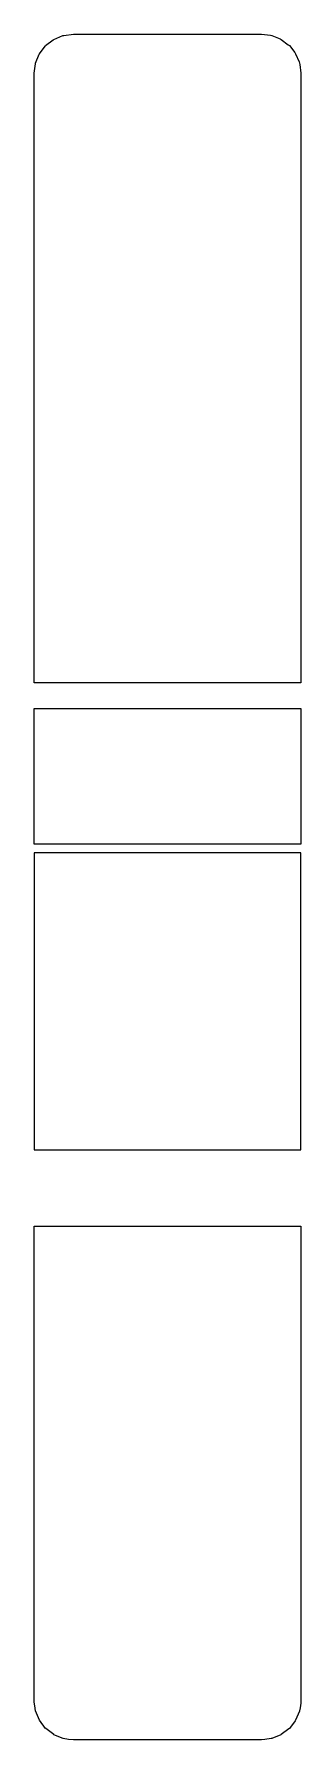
# Model space of a CAD drawing. Header units: metres. Extents: x 2.4 to 16, y -16 to 71.
import ezdxf

# ---------------------------------------------------------------- set-up
doc = ezdxf.new("R2010")
doc.units = ezdxf.units.M

msp = doc.modelspace()

# ---------------------------------------------------------------- linework, layer by layer
for p, q in [((2.986, 70.414), (3.379, 70.716)), ((3.379, 70.716), (3.4, 70.732)), ((3.4, 70.732), (3.858, 70.922)), ((3.858, 70.922), (3.882, 70.932)), ((3.882, 70.932), (3.908, 70.935)), ((3.908, 70.935), (4.4, 71)), ((4.4, 71), (8.916, 71)), ((8.916, 71), (13.475, 71)), ((13.475, 71), (14, 71)), ((14, 71), (14.449, 70.941)), ((14.449, 70.941), (14.518, 70.932)), ((14.518, 70.932), (14.936, 70.759)), ((14.936, 70.759), (15, 70.732)), ((15, 70.732), (15.359, 70.456)), ((2.468, 69.518), (2.658, 69.976)), ((2.658, 69.976), (2.668, 70)), ((2.668, 70), (2.97, 70.393)), ((2.97, 70.393), (2.986, 70.414)), ((15.359, 70.456), (15.414, 70.414)), ((15.414, 70.414), (15.69, 70.055)), ((15.69, 70.055), (15.732, 70)), ((15.732, 70), (15.905, 69.582)), ((2.4, 69), (2.465, 69.492)), ((2.4, 64.324), (2.4, 69)), ((2.465, 69.492), (2.468, 69.518)), ((15.905, 69.582), (15.932, 69.518)), ((15.932, 69.518), (15.941, 69.449)), ((15.941, 69.449), (16, 69)), ((16, 69), (16, 64.423)), ((16, 64.423), (16, 63.66)), ((2.4, 63.926), (2.4, 64.324)), ((2.4, 63.478), (2.4, 63.926)), ((16, 63.66), (16, 62.843)), ((16, 63.66), (16, 63.66)), ((2.4, 63.022), (2.4, 63.478)), ((2.4, 54.021), (2.4, 63.022)), ((16, 62.843), (16, 62.048)), ((16, 62.048), (16, 55.107)), ((16, 55.107), (16, 54.612)), ((2.4, 53.799), (2.4, 54.021)), ((16, 54.612), (16, 54.027)), ((16, 54.027), (16, 48.942)), ((2.4, 53.525), (2.4, 53.799)), ((2.4, 53.234), (2.4, 53.525)), ((2.4, 52.96), (2.4, 53.234)), ((2.4, 52.73), (2.4, 52.96)), ((2.4, 50.53), (2.4, 52.73)), ((2.4, 47.088), (2.4, 50.53)), ((16, 48.942), (16, 48.587)), ((16, 48.587), (16, 48.247)), ((16, 48.247), (16, 46.481)), ((2.4, 46.481), (2.4, 47.088)), ((2.4, 45.268), (2.4, 46.481)), ((16, 46.481), (16, 45.268)), ((2.4, 41.923), (2.4, 45.268)), ((16, 45.268), (16, 37.909)), ((2.4, 37.909), (2.4, 41.923)), ((13.956, 37.909), (2.4, 37.909)), ((16, 37.909), (13.956, 37.909)), ((2.4, 33.337), (2.4, 36.608)), ((2.4, 36.608), (4.444, 36.608)), ((4.444, 36.608), (16, 36.608)), ((16, 36.608), (16, 31.402)), ((2.4, 29.679), (2.4, 33.337)), ((16, 31.402), (16, 29.679)), ((16, 31.402), (16, 31.402)), ((3.076, 29.679), (2.4, 29.679)), ((16, 29.679), (3.076, 29.679)), ((15.324, 29.249), (2.4, 29.249)), ((2.4, 29.249), (2.4, 24.76)), ((16, 29.249), (15.324, 29.249)), ((16, 21.019), (16, 29.249)), ((2.4, 24.76), (2.4, 21.019)), ((2.4, 21.019), (2.4, 20.154)), ((16, 18.856), (16, 21.019)), ((2.4, 20.154), (2.4, 18.856)), ((2.4, 18.856), (2.4, 16.209)), ((16, 14.091), (16, 18.856)), ((2.4, 16.209), (2.4, 14.091)), ((2.4, 14.091), (8.516, 14.091)), ((8.516, 14.091), (16, 14.091)), ((16, 14.091), (16, 14.091)), ((2.4, 8.29), (2.4, 10.196)), ((2.4, 10.196), (9.884, 10.196)), ((9.884, 10.196), (16, 10.196)), ((16, 10.196), (16, 5.825)), ((2.4, 7.575), (2.4, 8.29)), ((2.4, 6.89), (2.4, 7.575)), ((2.4, 6.331), (2.4, 6.89)), ((2.4, 6.148), (2.4, 6.331)), ((2.4, 5.966), (2.4, 6.148)), ((2.4, 0.123), (2.4, 5.966)), ((16, 5.825), (16, 5.291)), ((16, 5.291), (16, 4.736)), ((16, 4.736), (16, 4.257)), ((16, 4.257), (16, -4.073)), ((16, 4.257), (16, 4.257)), ((2.4, -0.364), (2.4, 0.123)), ((2.4, -0.814), (2.4, -0.364)), ((2.4, -1.185), (2.4, -0.814)), ((2.4, -5.274), (2.4, -1.185)), ((16, -4.073), (16, -4.953)), ((16, -4.953), (16, -5.915)), ((2.4, -5.793), (2.4, -5.274)), ((2.4, -5.902), (2.4, -5.793)), ((2.4, -13.971), (2.4, -5.902)), ((16, -5.915), (16, -6.881)), ((16, -6.881), (16, -6.92)), ((16, -6.92), (16, -6.958)), ((16, -6.958), (16, -7.869)), ((16, -7.869), (16, -7.91)), ((16, -7.91), (16, -8.713)), ((16, -8.713), (16, -9.372)), ((16, -9.372), (16, -14)), ((2.4, -14), (2.4, -13.971)), ((2.405, -14.078), (2.4, -14)), ((2.434, -14.256), (2.405, -14.078)), ((2.467, -14.512), (2.434, -14.256)), ((2.468, -14.516), (2.467, -14.512)), ((2.468, -14.518), (2.468, -14.516)), ((2.469, -14.52), (2.468, -14.518)), ((2.667, -14.997), (2.469, -14.52)), ((15.922, -14.542), (15.732, -15)), ((15.932, -14.518), (15.922, -14.542)), ((15.96, -14.369), (15.932, -14.518)), ((15.992, -14.125), (15.96, -14.369)), ((16, -14), (15.992, -14.125)), ((2.668, -15), (2.667, -14.997)), ((2.669, -15.001), (2.668, -15)), ((2.983, -15.411), (2.669, -15.001)), ((2.986, -15.414), (2.983, -15.411)), ((2.989, -15.417), (2.986, -15.414)), ((3.4, -15.732), (2.989, -15.417)), ((15.393, -15.43), (14.999, -15.733)), ((15.414, -15.414), (15.393, -15.43)), ((15.716, -15.021), (15.414, -15.414)), ((15.732, -15), (15.716, -15.021)), ((3.401, -15.733), (3.4, -15.732)), ((3.403, -15.734), (3.401, -15.733)), ((3.88, -15.931), (3.403, -15.734)), ((3.882, -15.932), (3.88, -15.931)), ((3.884, -15.932), (3.882, -15.932)), ((4.149, -15.975), (3.884, -15.932)), ((4.4, -16), (4.149, -15.975)), ((8.956, -16), (4.4, -16)), ((14, -16), (8.956, -16)), ((14.16, -15.986), (14, -16)), ((14.491, -15.935), (14.16, -15.986)), ((14.518, -15.932), (14.491, -15.935)), ((14.974, -15.743), (14.518, -15.932)), ((14.999, -15.733), (14.974, -15.743))]:
    msp.add_line(p, q)

doc.saveas('drawing.dxf')
